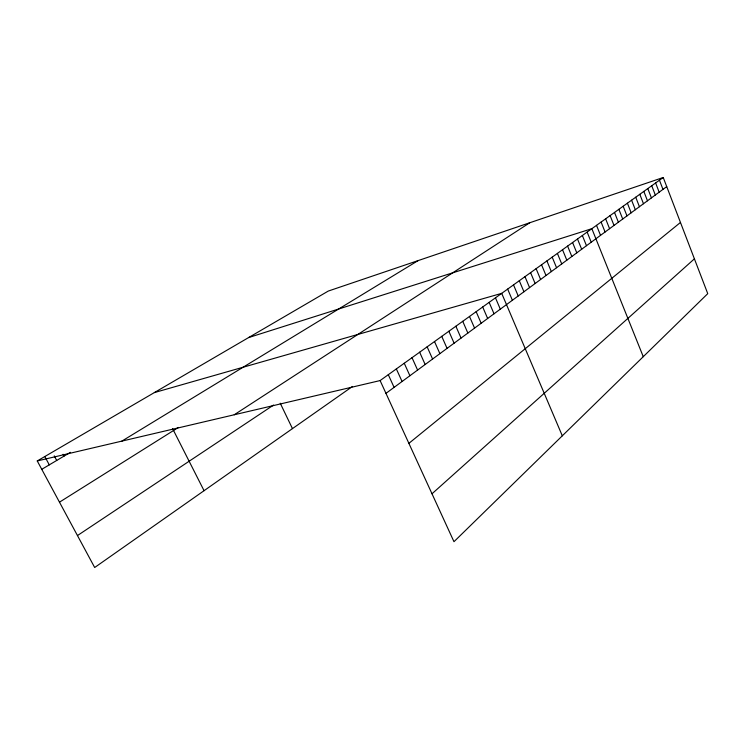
<?xml version="1.0" encoding="UTF-8"?>
<svg xmlns="http://www.w3.org/2000/svg" width="745" height="745" viewBox="0 0 745 745"><rect width="100%" height="100%" fill="white"/><g stroke="black" fill="none" stroke-linecap="round" stroke-linejoin="round"><path stroke-width="1.12" d="M432.007 493.777L694.405 258.841M408.884 443.349L680.464 222.457M385.966 393.36L666.728 186.613M380.108 380.574L663.236 177.496L707.75 293.651L453.975 541.699L380.108 380.574L37.25 460.95L94.68 567.504L352.497 386.459M77.461 535.562L273.573 405.047M234.219 414.779L529.779 222.746M59.47 502.177L178.446 427.434M121.845 441.124L418.075 260.62M41.757 469.322L70.393 452.345M37.25 460.95L328.284 291.062L663.236 177.496M248.616 337.569L591.856 228.687L643.261 356.687M154.345 392.596L501.702 293.353L562.307 435.816M44.812 456.536L49.282 464.861M54.245 455.856L56.704 460.457M63.074 454.282L64.042 456.108M172.598 428.626L204.055 490.694M280.232 403.213L292.459 428.617M388.303 374.698L394.086 387.372M396.349 368.915L402.067 381.496M404.256 363.253L409.899 375.731M412.022 357.674L417.591 370.069M419.649 352.208L425.153 364.501M427.146 346.835L432.584 359.025M434.512 341.545L439.885 353.651M441.748 336.358L447.056 348.371M448.863 331.255L454.105 343.175M455.865 326.236L461.043 338.072M462.738 321.3L467.86 333.052M469.499 316.448L474.565 328.117M476.157 311.68L481.158 323.255M482.695 306.987L487.649 318.478M495.472 297.823L500.305 309.156M489.139 302.368L494.028 313.785M507.652 289.079L512.392 300.263M513.519 284.879L518.213 295.979M524.983 276.656L529.574 287.607M519.293 280.735L523.94 291.761M530.589 272.633L535.134 283.519M536.111 268.675L540.609 279.487M546.914 260.927L551.319 271.599M541.55 264.773L546.001 275.51M552.194 257.137L556.562 267.734M557.4 253.402L561.73 263.935M567.597 246.092L571.834 256.485M562.531 249.724L566.815 260.182M572.588 242.516L576.788 252.844M582.357 235.504L586.483 245.71M577.505 238.987L581.668 249.249M587.144 232.067L591.223 242.209M596.512 225.344L600.526 235.364M605.638 218.806L609.578 228.706M601.103 222.057L605.08 232.012M610.108 215.594L614.01 225.437M618.871 209.308L622.708 219.03M614.513 212.437L618.387 222.215M627.411 203.189L631.173 212.8M623.165 206.235L626.973 215.892M635.727 197.22L639.433 206.719M631.592 200.191L635.327 209.736M643.829 191.409L647.48 200.796M639.806 194.296L643.475 203.739M651.735 185.738L655.321 195.013M647.805 188.55L651.419 197.891M655.619 182.953L659.167 192.182M659.446 180.206L662.976 189.379"/></g></svg>
